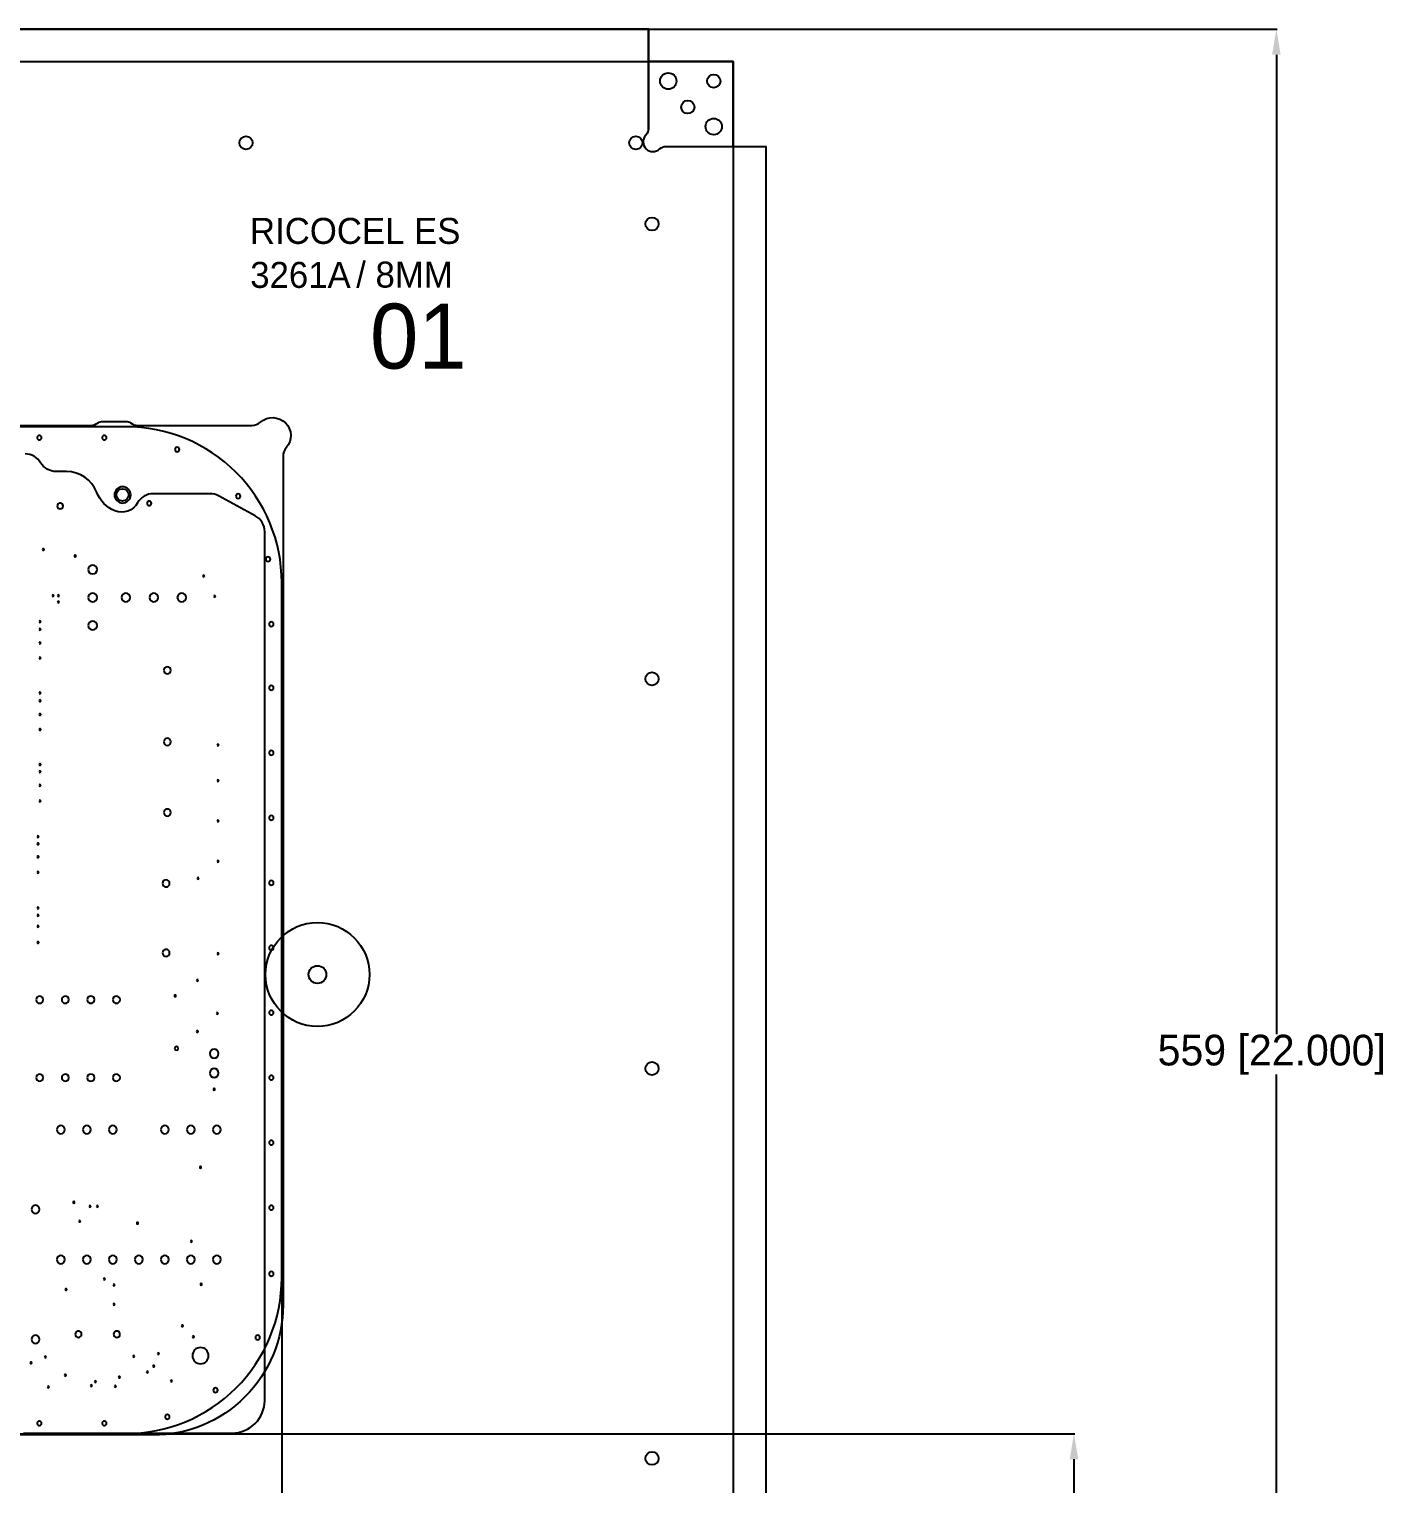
# Model space of a CAD drawing. Extents: x -216 to 339, y -350 to 279.
# Drawn here: x 71.9 to 338.5, y -5 to 279.4 of the extents above; entities that cross this region are included whole.
import ezdxf

# ---------------------------------------------------------------- set-up
doc = ezdxf.new("R2010")
doc.units = 0
doc.layers.get('0').update_dxf_attribs({"linetype": 'CONTINUOUS'})
doc.layers.get('DEFPOINTS').update_dxf_attribs({"linetype": 'CONTINUOUS'})
for name, color, linetype in [('1_0_PALLET', 53, 'CONTINUOUS'), ('_G01-IND-3GEN_DRILLS', 40, 'CONTINUOUS'), ('_G01-IND-3GEN_OUTLINE', 4, 'CONTINUOUS')]:
    doc.layers.add(name, color=color, linetype=linetype)
doc.styles.add('MtXpl_Century_Gothic', font='txt')
doc.dimstyles.get("Standard").update_dxf_attribs({"dimtxt": 0.18, "dimasz": 0.18, "dimexe": 0.18, "dimexo": 0.0625, "dimgap": 0.09, "dimtad": 0, "dimtih": 1, "dimtoh": 1, "dimzin": 0, "dimcen": 0.09, "dimazin": 3, "dimtfac": 1, "dimtofl": 0, "dimtmove": 0, "dimatfit": 3})

# ---------------------------------------------------------------- blocks, each defined once
blk = doc.blocks.new('ROUND_99')
blk.add_circle((0, 0), 0.006)
blk = doc.blocks.new('ROUND_237')
blk.add_circle((0, 0), 0.014)
blk = doc.blocks.new('ROUND_148')
blk.add_circle((0, 0), 0.0175)
blk = doc.blocks.new('ROUND_139')
blk.add_circle((0, 0), 0.0225)
blk = doc.blocks.new('ROUND_8')
blk.add_circle((0, 0), 0.025)
blk = doc.blocks.new('ROUND_118')
blk.add_circle((0, 0), 0.0275)
blk = doc.blocks.new('ROUND_244')
blk.add_circle((0, 0), 0.0315)
blk = doc.blocks.new('ROUND_242')
blk.add_circle((0, 0), 0.0335)
blk = doc.blocks.new('ROUND_243')
blk.add_circle((0, 0), 0.0345)
blk = doc.blocks.new('ROUND_146')
blk.add_circle((0, 0), 0.0625)
blk = doc.blocks.new('*U38')
at = {"layer": '1_0_PALLET', "color": 7, "style": 'MtXpl_Century_Gothic'}
for s, p in [('RICOCEL ES', (115.08, 237.41)), ('3261A', (115.13, 228.81))]:
    blk.add_text(s, height=5.08, dxfattribs=at).set_placement(p)
blk = doc.blocks.new('*U41')
at = {"layer": '1_0_PALLET', "color": 7, "style": 'MtXpl_Century_Gothic'}
blk.add_text('01', height=12.7, dxfattribs=at).set_placement((138.55, 213.03))
blk = doc.blocks.new('*U45')
at = {"layer": '1_0_PALLET', "color": 7, "style": 'MtXpl_Century_Gothic'}
blk.add_text('/ 8MM', height=5.08, dxfattribs=at).set_placement((135.85, 228.87))
blk = doc.blocks.new('*U48')
at = {"color": 0}
blk.add_text('284 [11.190]', height=6, dxfattribs=at).set_placement((253.01, -139.45))
blk = doc.blocks.new('*D24')
at = {"color": 0}
for p, q in [((90.87, 4.83), (276.34, 4.83)), ((276.16, -0.17), (276.16, -133.35)), ((276.16, -274.4), (276.16, -141.22)), ((193.03, -279.4), (276.34, -279.4))]:
    blk.add_line(p, q, dxfattribs=at)
for points in [[(275.33, -0.17), (277, -0.17), (276.16, 4.83)], [(275.33, -274.4), (277, -274.4), (276.16, -279.4)]]:
    blk.add_solid(points, dxfattribs=at)
at = {"layer": 'DEFPOINTS', "color": 0}
for p in [(90.81, 4.83), (276.16, 4.83), (192.96, -279.4)]:
    blk.add_point(p, dxfattribs=at)
blk.add_blockref('*U48', (0, 0))
blk = doc.blocks.new('*U47')
at = {"color": 0}
blk.add_text('559 [22.000]', height=6, dxfattribs=at).set_placement((292.52, 76.81))
blk = doc.blocks.new('*D25')
at = {"color": 0}
for p, q in [((193.03, 279.4), (315.91, 279.4)), ((315.73, 274.4), (315.73, 82.92)), ((315.73, -274.4), (315.73, 75.05)), ((193.03, -279.4), (315.91, -279.4))]:
    blk.add_line(p, q, dxfattribs=at)
for points in [[(314.9, 274.4), (316.56, 274.4), (315.73, 279.4)], [(314.9, -274.4), (316.56, -274.4), (315.73, -279.4)]]:
    blk.add_solid(points, dxfattribs=at)
at = {"layer": 'DEFPOINTS', "color": 0}
for p in [(192.96, 279.4), (192.96, -279.4), (315.73, -279.4)]:
    blk.add_point(p, dxfattribs=at)
blk.add_blockref('*U47', (0, 0))
blk = doc.blocks.new('*U50')
at = {"color": 0}
blk.add_text('95 [3.725]', height=6, dxfattribs=at).set_placement((150.27, -313.42))
blk = doc.blocks.new('*D26')
at = {"color": 0}
for p, q in [((121.29, 35.24), (121.29, -311.44)), ((215.9, -256.53), (215.9, -311.44)), ((126.29, -311.26), (150.53, -311.26)), ((210.9, -311.26), (187.11, -311.26))]:
    blk.add_line(p, q, dxfattribs=at)
for points in [[(126.29, -310.42), (126.29, -312.09), (121.29, -311.26)], [(210.9, -310.42), (210.9, -312.09), (215.9, -311.26)]]:
    blk.add_solid(points, dxfattribs=at)
at = {"layer": 'DEFPOINTS', "color": 0}
for p in [(121.29, 35.31), (215.9, -256.46), (121.29, -311.26)]:
    blk.add_point(p, dxfattribs=at)
blk.add_blockref('*U50', (0, 0))

msp = doc.modelspace()

# ---------------------------------------------------------------- linework, layer by layer
at = {"layer": '1_0_PALLET', "linetype": 'CONTINUOUS'}
msp.add_lwpolyline([(192.96, 259.82), (192.96, 279.4), (-215.9, 279.4), (-215.9, -279.4), (192.96, -279.4), (-215.9, -279.4), (-215.9, 279.4), (192.96, 279.4), (192.96, 259.89, -0.19269), (192.47, 258.67, 0.976311), (195.17, 255.97, -0.192689), (196.39, 256.46), (215.9, 256.46), (215.9, -256.46), (196.39, -256.46, -0.19269), (195.17, -255.97, 0.976311), (192.47, -258.67, -0.192689), (192.96, -259.89), (192.96, -279.4), (192.96, -259.82)], format="xyb", dxfattribs=at)
at = {"layer": '1_0_PALLET', "color": 4}
msp.add_lwpolyline([(209.55, -273.05), (-209.55, -273.05), (-209.55, 273.05), (209.55, 273.05)], close=True, dxfattribs=at)
at = {"layer": '1_0_PALLET', "linetype": 'CONTINUOUS'}
msp.add_lwpolyline([(209.55, 256.46), (209.55, 273.05), (192.96, 273.05)], dxfattribs=at)
at = {"layer": '1_0_PALLET', "color": 150, "linetype": 'CONTINUOUS'}
msp.add_lwpolyline([(47.73, 201.93), (83.9, 201.93, 0.15686), (85.38, 202.41, -0.15686), (86.27, 202.69), (90.84, 202.69, -0.15686), (91.73, 202.41, 0.15686), (93.21, 201.93), (115.47, 201.93, 0.182676), (117.15, 202.56, -0.939221), (122.17, 197.55, 0.182676), (121.54, 195.87), (121.54, 29.97, -0.414214), (96.14, 4.57), (-115.47, 4.57, 0.182676)], format="xyb", dxfattribs=at)
at = {"layer": '1_0_PALLET', "color": 1, "linetype": 'CONTINUOUS'}
msp.add_lwpolyline([(70.82, 4.96), (111.61, 4.96, 0.414214), (117.96, 11.31), (117.96, 181.15, 0.275209), (116.1, 184.27), (108.94, 188.15, 0.12478), (107.25, 188.58), (96.2, 188.58, 0.270134), (93.11, 186.78, -0.376274), (88.68, 185.23, -0.207703), (85.13, 188.84, 0.310259), (79.21, 192.91), (77.21, 192.91, -0.262641), (74.16, 194.63, 0.262641), (71.12, 196.34)], format="xyb", dxfattribs=at)
at = {"layer": '1_0_PALLET', "linetype": 'CONTINUOUS'}
for centre, radius in [((196.85, 269.24), 1.59), ((205.74, 269.24), 1.29), ((200.66, 264.16), 1.29), ((205.74, 260.35), 1.59), ((114.3, 257.17), 1.29), ((190.5, 257.17), 1.29), ((193.68, 241.3), 1.29), ((90.17, 188.34), 1.19), ((193.68, 152.4), 1.29), ((128.27, 94.58), 1.73), ((193.68, 76.2), 1.29), ((193.68, 0), 1.29)]:
    msp.add_circle(centre, radius, dxfattribs=at)
at = {"layer": '1_0_PALLET', "color": 9}
msp.add_circle((128.27, 94.58), 10.16, dxfattribs=at)
at = {"layer": '_G01-IND-3GEN_OUTLINE', "linetype": 'CONTINUOUS'}
msp.add_lwpolyline([(-48.13, 4.95, -0.414214), (-47.12, 5.97), (-40.26, 5.97, -0.414214), (-39.24, 4.95), (-39.24, 4.83), (-29.21, 4.83), (-29.21, 7.62, -0.414214), (-28.19, 8.64), (-26.42, 8.64, -0.414214), (-25.4, 7.62), (-25.4, 4.83), (90.81, 4.83, 0.414214), (121.29, 35.31), (121.29, 171.2, 0.414214), (90.81, 201.68), (26.04, 201.68, -0.414214), (24.77, 202.95)], format="xyb", dxfattribs=at)

# ---------------------------------------------------------------- block references
for name in ['*U38', '*U45', '*U41']:
    msp.add_blockref(name, (0, 0))
at = {"layer": '_G01-IND-3GEN_DRILLS', "linetype": 'CONTINUOUS', "xscale": -25.4, "yscale": 25.4, "zscale": 25.4, "rotation": 270}
for name, p in [('ROUND_148', (73.91, 199.52)), ('ROUND_148', (86.61, 199.52)), ('ROUND_148', (100.84, 197.23)), ('ROUND_146', (90.17, 188.34)), ('ROUND_148', (112.78, 188.09)), ('ROUND_139', (77.98, 186.18)), ('ROUND_148', (95.38, 186.69)), ('ROUND_99', (74.68, 177.67)), ('ROUND_99', (80.9, 176.4)), ('ROUND_242', (84.33, 173.74)), ('ROUND_148', (118.62, 175.77)), ('ROUND_99', (106.05, 172.47)), ('ROUND_99', (76.58, 168.66)), ('ROUND_99', (77.6, 168.66)), ('ROUND_242', (84.33, 168.28)), ('ROUND_242', (90.81, 168.28)), ('ROUND_242', (96.27, 168.28)), ('ROUND_242', (101.73, 168.28)), ('ROUND_99', (108.2, 168.53)), ('ROUND_99', (77.6, 167.39)), ('ROUND_99', (74.04, 163.58)), ('ROUND_99', (74.04, 162.05)), ('ROUND_242', (84.33, 162.81)), ('ROUND_148', (119.25, 163.07)), ('ROUND_99', (74.04, 159.39)), ('ROUND_99', (74.04, 156.46)), ('ROUND_118', (98.93, 154.05)), ('ROUND_148', (119.25, 150.62)), ('ROUND_99', (74.04, 149.61)), ('ROUND_99', (74.04, 148.08)), ('ROUND_99', (74.04, 145.42)), ('ROUND_99', (74.04, 142.49)), ('ROUND_118', (98.93, 140.08)), ('ROUND_99', (108.84, 139.45)), ('ROUND_148', (119.25, 137.92)), ('ROUND_99', (74.04, 135.64)), ('ROUND_99', (74.04, 134.24)), ('ROUND_99', (74.04, 131.57)), ('ROUND_99', (108.84, 132.46)), ('ROUND_99', (74.04, 128.52)), ('ROUND_118', (98.93, 126.24)), ('ROUND_148', (119.25, 125.22)), ('ROUND_99', (108.84, 124.59)), ('ROUND_99', (73.66, 121.54)), ('ROUND_99', (73.66, 120.14)), ('ROUND_99', (73.66, 117.6)), ('ROUND_99', (108.84, 116.71)), ('ROUND_99', (73.66, 114.55)), ('ROUND_118', (98.68, 112.4)), ('ROUND_99', (104.9, 113.41)), ('ROUND_148', (119.25, 112.52)), ('ROUND_99', (73.66, 107.57)), ('ROUND_99', (73.66, 106.17)), ('ROUND_99', (73.66, 104.01)), ('ROUND_99', (73.66, 100.84)), ('ROUND_148', (119.25, 99.82)), ('ROUND_118', (98.68, 98.81)), ('ROUND_99', (108.84, 98.68)), ('ROUND_99', (104.78, 93.47)), ('ROUND_118', (73.96, 89.66)), ('ROUND_118', (78.97, 89.66)), ('ROUND_118', (83.97, 89.66)), ('ROUND_118', (88.98, 89.66)), ('ROUND_99', (100.46, 90.42)), ('ROUND_99', (108.71, 87)), ('ROUND_148', (119.25, 87.12)), ('ROUND_99', (104.78, 83.44)), ('ROUND_237', (100.71, 80.14)), ('ROUND_243', (108.08, 79.12)), ('ROUND_118', (73.96, 74.42)), ('ROUND_118', (78.97, 74.42)), ('ROUND_118', (83.97, 74.42)), ('ROUND_118', (88.98, 74.42)), ('ROUND_243', (108.08, 75.31)), ('ROUND_148', (119.25, 74.42)), ('ROUND_99', (108.08, 72.14)), ('ROUND_244', (78.11, 64.26)), ('ROUND_244', (83.19, 64.26)), ('ROUND_244', (88.27, 64.26)), ('ROUND_244', (98.43, 64.26)), ('ROUND_244', (103.51, 64.26)), ('ROUND_244', (108.59, 64.26)), ('ROUND_148', (119.25, 61.72)), ('ROUND_99', (105.41, 56.9)), ('ROUND_244', (73.15, 48.67)), ('ROUND_99', (80.65, 50.04)), ('ROUND_99', (83.82, 49.28)), ('ROUND_99', (85.22, 49.28)), ('ROUND_148', (119.25, 49.02)), ('ROUND_99', (81.79, 46.36)), ('ROUND_99', (93.09, 45.97)), ('ROUND_99', (103.63, 42.42)), ('ROUND_244', (78.11, 38.86)), ('ROUND_244', (83.19, 38.86)), ('ROUND_244', (88.27, 38.86)), ('ROUND_244', (93.35, 38.86)), ('ROUND_244', (98.43, 38.86)), ('ROUND_244', (103.51, 38.86)), ('ROUND_244', (108.59, 38.86)), ('ROUND_99', (86.61, 35.05)), ('ROUND_99', (105.54, 34.04)), ('ROUND_148', (119.25, 36.07)), ('ROUND_99', (79.12, 33.02)), ('ROUND_99', (88.52, 33.91)), ('ROUND_99', (88.52, 30.1)), ('ROUND_99', (101.85, 25.91)), ('ROUND_244', (73.15, 23.27)), ('ROUND_8', (81.53, 24.26)), ('ROUND_8', (89.03, 24.26)), ('ROUND_99', (104.01, 23.75)), ('ROUND_148', (116.59, 23.62)), ('ROUND_99', (75.06, 19.81)), ('ROUND_99', (92.33, 19.94)), ('ROUND_99', (97.16, 20.45)), ('ROUND_146', (105.41, 20.07)), ('ROUND_99', (72.26, 18.67)), ('ROUND_99', (96.27, 18.03)), ('ROUND_99', (78.99, 16.26)), ('ROUND_99', (84.07, 14.22)), ('ROUND_99', (84.84, 14.99)), ('ROUND_99', (88.77, 14.1)), ('ROUND_99', (89.54, 15.88)), ('ROUND_99', (95, 16.89)), ('ROUND_99', (99.7, 15.11)), ('ROUND_99', (75.68, 13.97)), ('ROUND_148', (108.33, 13.34)), ('ROUND_148', (98.93, 8.13)), ('ROUND_148', (73.91, 6.86)), ('ROUND_148', (86.61, 6.86))]:
    msp.add_blockref(name, p, dxfattribs=at)

# ---------------------------------------------------------------- dimensions: what is measured, and where the dimension line sits
for base, p1, p2, picture, middle in [((315.73, -279.4), (192.96, 279.4), (192.96, -279.4), '*D25', (315.73, 78.98)), ((276.16, 4.83), (192.96, -279.4), (90.81, 4.83), '*D24', (276.16, -137.29))]:
    dim = msp.add_linear_dim(base=base, p1=p1, p2=p2, angle=90, dimstyle='Standard', override={"dimtxt": 6, "dimasz": 5, "dimdec": 0})
    dim.commit()
    dim.dimension.update_dxf_attribs({"geometry": picture, "text_midpoint": middle, "dimtype": 128})
dim = msp.add_linear_dim(base=(121.29, -311.26), p1=(215.9, -256.46), p2=(121.29, 35.31), dimstyle='Standard', override={"dimtxt": 6, "dimasz": 5, "dimdec": 0})
dim.commit()
dim.dimension.update_dxf_attribs({"geometry": '*D26', "text_midpoint": (168.82, -311.26), "dimtype": 128})

doc.saveas('drawing.dxf')
